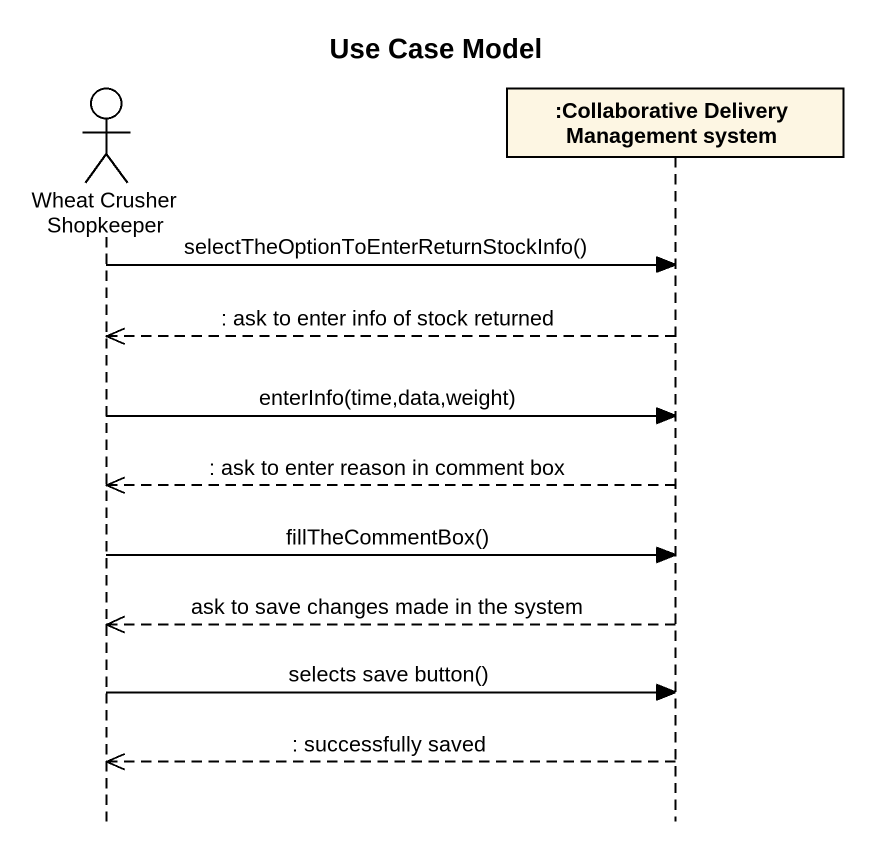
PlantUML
@startuml
title Use Case Model
hide footbox
actor "Wheat Crusher Shopkeeper" as Wheat_Crusher_Shopkeeper
participant ":Collaborative Delivery Management system" as Collaborative_Delivery

Wheat_Crusher_Shopkeeper -> Collaborative_Delivery : selectTheOptionToEnterReturnStockInfo()
Collaborative_Delivery -->> Wheat_Crusher_Shopkeeper : : ask to enter info of stock returned
Wheat_Crusher_Shopkeeper -> Collaborative_Delivery : enterInfo(time,data,weight)
Collaborative_Delivery -->> Wheat_Crusher_Shopkeeper : : ask to enter reason in comment box
Wheat_Crusher_Shopkeeper -> Collaborative_Delivery : fillTheCommentBox()
Collaborative_Delivery -->> Wheat_Crusher_Shopkeeper : ask to save changes made in the system
Wheat_Crusher_Shopkeeper -> Collaborative_Delivery : selects save button()
Collaborative_Delivery -->> Wheat_Crusher_Shopkeeper : : successfully saved
@enduml
